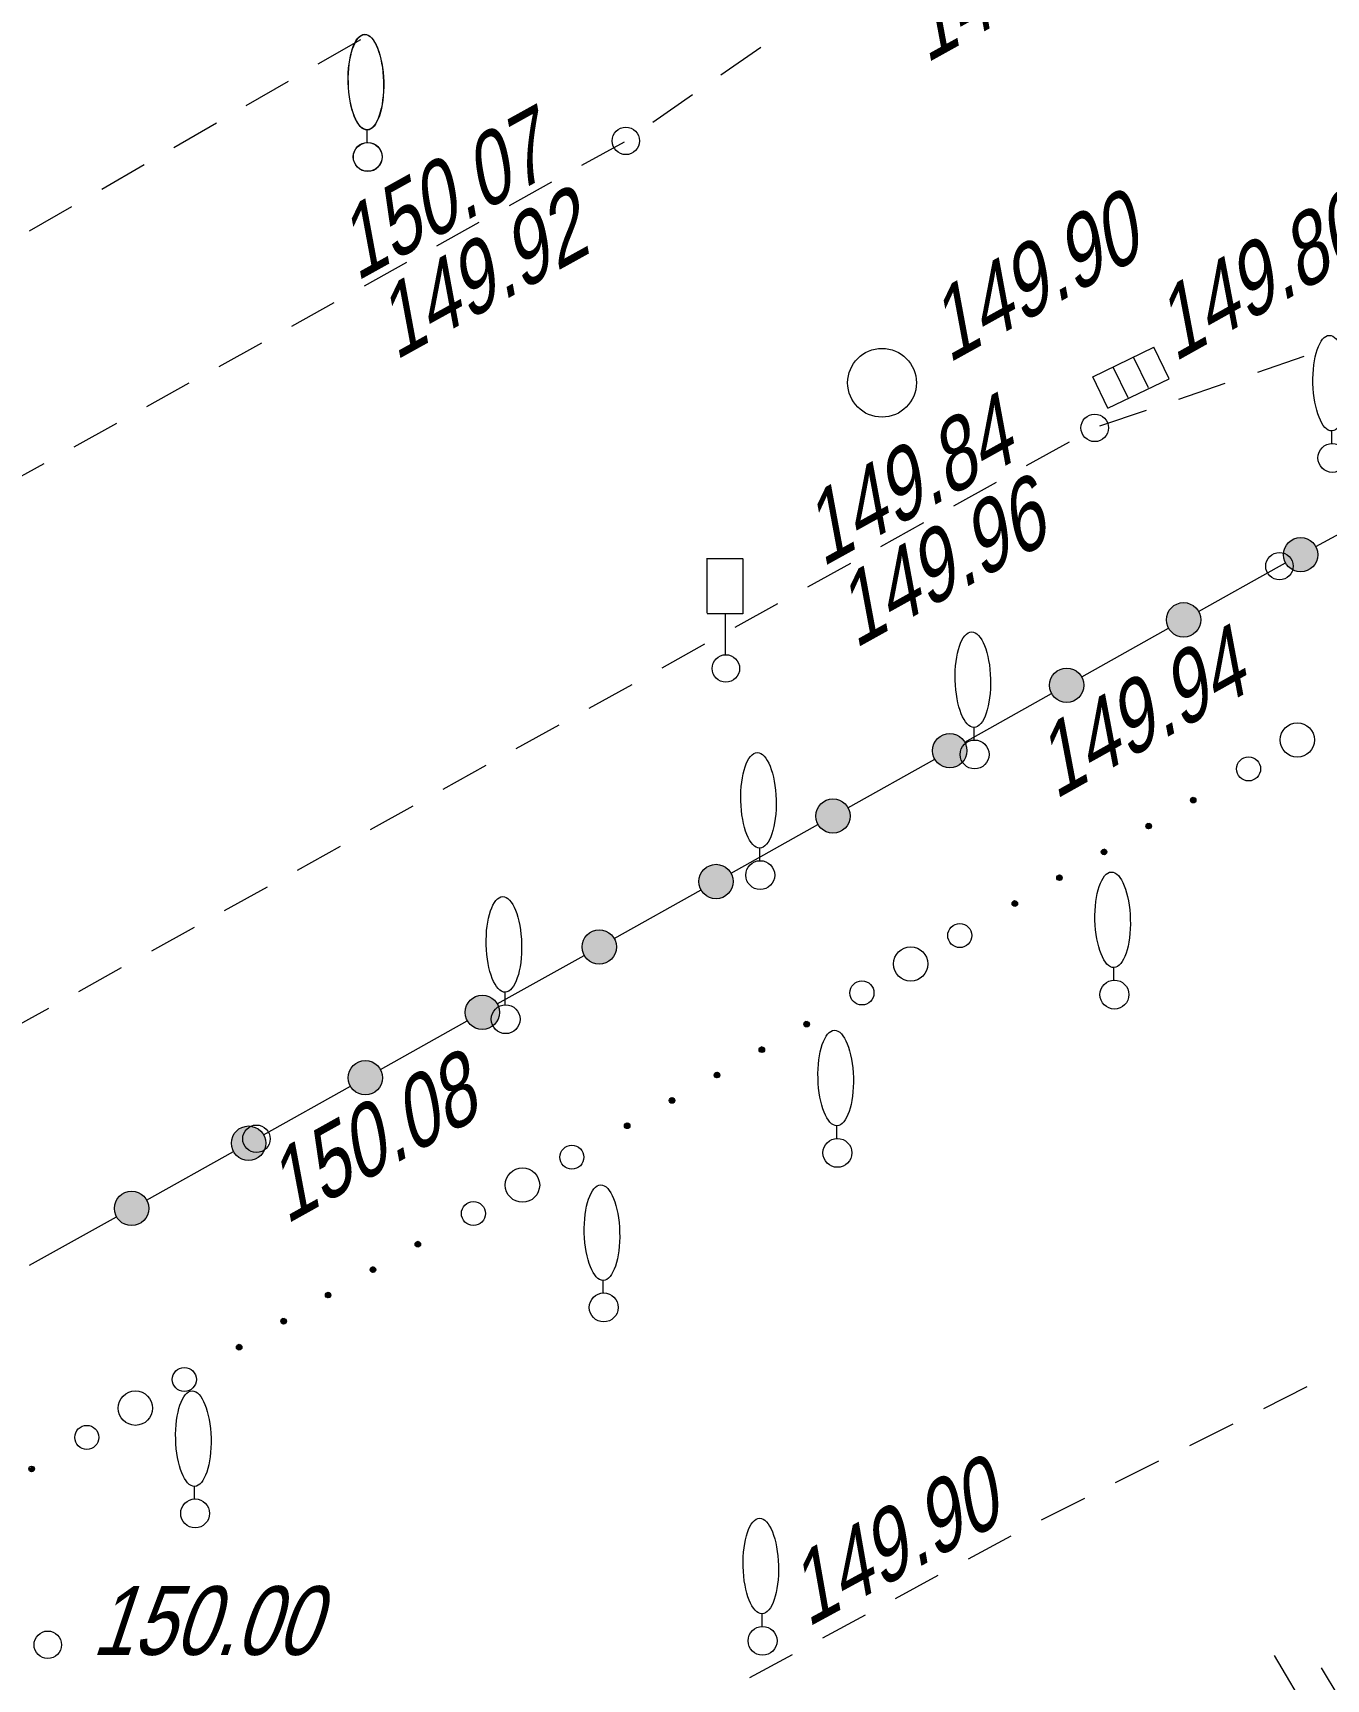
# Model space of a CAD drawing. Header units: metres. Extents: x 382 to 851, y 14083 to 14440.
# Drawn here: x 480.7 to 499.51, y 14269.24 to 14293.19 of the extents above; entities that cross this region are included whole.
import ezdxf
from ezdxf.enums import TextEntityAlignment as Align

# ---------------------------------------------------------------- set-up
doc = ezdxf.new("R2010")
doc.units = ezdxf.units.M
doc.header["$MEASUREMENT"] = 0
for name, color, linetype, lineweight in [('Бортовой камень', 7, 'Continuous', 25), ('Горизонтали', 7, 'Continuous', 25), ('Граница улицы', 7, 'Continuous', 25), ('Колодцы', 7, 'Continuous', 25), ('Ограды', 7, 'Continuous', 25), ('Отдельно стоящее дерево', 7, 'Continuous', 25), ('Откосы', 7, 'Continuous', 25), ('Полоса деревьев', 7, 'Continuous', 25), ('Светофоры', 7, 'Continuous', 25), ('Фонтаны', 7, 'Continuous', 25)]:
    doc.layers.add(name, color=color, linetype=linetype, lineweight=lineweight)
doc.styles.add('Style-RUSSIAN_1251 I 0.32289', font='RUSSIAN_1251.shx', dxfattribs={"oblique": 18.5})

# ---------------------------------------------------------------- blocks, each defined once
blk = doc.blocks.new('PIKET_1')
at = {"layer": 'Горизонтали', "color": 251, "linetype": 'Continuous', "lineweight": 9}
blk.add_arc((0, 0), 0.2, 0, 360, dxfattribs=at)
blk = doc.blocks.new('RESHT1')
at = {"layer": 'Фонтаны', "color": 251, "linetype": 'Continuous', "lineweight": 9}
for p, q in [((-0.494, -0.254), (-0.494, 0.254)), ((-0.494, 0.254), (0.495, 0.254)), ((-0.163, -0.244), (-0.163, 0.252)), ((0.166, -0.245), (0.166, 0.251)), ((0.495, -0.254), (0.495, 0.254)), ((-0.494, -0.254), (0.495, -0.254))]:
    blk.add_line(p, q, dxfattribs=at)
blk = doc.blocks.new('KOLOD')
at = {"layer": 'Колодцы', "color": 251, "linetype": 'Continuous', "lineweight": 9}
blk.add_arc((0, 0), 0.5, 0, 360, dxfattribs=at)
blk = doc.blocks.new('PIKET_2')
at = {"layer": 'Горизонтали', "color": 251, "linetype": 'Continuous', "lineweight": 9}
blk.add_arc((0, 0), 0.2, 0, 360, dxfattribs=at)
blk = doc.blocks.new('DEREVO_9')
at = {"layer": 'Отдельно стоящее дерево', "color": 251, "linetype": 'Continuous', "lineweight": 9, "flags": 128}
blk.add_lwpolyline([(-0.007, 0.21), (-0.007, 0.393)], dxfattribs=at)
at = {"layer": 'Отдельно стоящее дерево', "color": 251, "linetype": 'Continuous', "lineweight": 9}
blk.add_arc((0, 0), 0.21, 0, 359.99999, dxfattribs=at)
blk.add_ellipse((-0.0255, 1.088), major_axis=(-0.0185, 0.695), ratio=0.3698286, dxfattribs=at)
blk = doc.blocks.new('DEREVO_10')
at = {"layer": 'Отдельно стоящее дерево', "color": 251, "linetype": 'Continuous', "lineweight": 9, "flags": 128}
blk.add_lwpolyline([(-0.007, 0.21), (-0.007, 0.393)], dxfattribs=at)
at = {"layer": 'Отдельно стоящее дерево', "color": 251, "linetype": 'Continuous', "lineweight": 9}
blk.add_arc((0, 0), 0.21, 0, 359.99999, dxfattribs=at)
blk.add_ellipse((-0.0255, 1.088), major_axis=(-0.0185, 0.695), ratio=0.3698286, dxfattribs=at)
blk = doc.blocks.new('DEREVO_11')
at = {"layer": 'Отдельно стоящее дерево', "color": 251, "linetype": 'Continuous', "lineweight": 9, "flags": 128}
blk.add_lwpolyline([(-0.007, 0.21), (-0.007, 0.393)], dxfattribs=at)
at = {"layer": 'Отдельно стоящее дерево', "color": 251, "linetype": 'Continuous', "lineweight": 9}
blk.add_arc((0, 0), 0.21, 0, 359.99999, dxfattribs=at)
blk.add_ellipse((-0.0255, 1.088), major_axis=(-0.0185, 0.695), ratio=0.3698286, dxfattribs=at)
blk = doc.blocks.new('DEREVO_12')
at = {"layer": 'Отдельно стоящее дерево', "color": 251, "linetype": 'Continuous', "lineweight": 9, "flags": 128}
blk.add_lwpolyline([(-0.007, 0.21), (-0.007, 0.393)], dxfattribs=at)
at = {"layer": 'Отдельно стоящее дерево', "color": 251, "linetype": 'Continuous', "lineweight": 9}
blk.add_arc((0, 0), 0.21, 0, 359.99999, dxfattribs=at)
blk.add_ellipse((-0.0255, 1.088), major_axis=(-0.0185, 0.695), ratio=0.3698286, dxfattribs=at)
blk = doc.blocks.new('DEREVO_13')
at = {"layer": 'Отдельно стоящее дерево', "color": 251, "linetype": 'Continuous', "lineweight": 9, "flags": 128}
blk.add_lwpolyline([(-0.007, 0.21), (-0.007, 0.393)], dxfattribs=at)
at = {"layer": 'Отдельно стоящее дерево', "color": 251, "linetype": 'Continuous', "lineweight": 9}
blk.add_arc((0, 0), 0.21, 0, 359.99999, dxfattribs=at)
blk.add_ellipse((-0.0255, 1.088), major_axis=(-0.0185, 0.695), ratio=0.3698286, dxfattribs=at)
blk = doc.blocks.new('DEREVO_14')
at = {"layer": 'Отдельно стоящее дерево', "color": 251, "linetype": 'Continuous', "lineweight": 9, "flags": 128}
blk.add_lwpolyline([(-0.007, 0.21), (-0.007, 0.393)], dxfattribs=at)
at = {"layer": 'Отдельно стоящее дерево', "color": 251, "linetype": 'Continuous', "lineweight": 9}
blk.add_arc((0, 0), 0.21, 0, 359.99999, dxfattribs=at)
blk.add_ellipse((-0.0255, 1.088), major_axis=(-0.0185, 0.695), ratio=0.3698286, dxfattribs=at)
blk = doc.blocks.new('DEREVO_15')
at = {"layer": 'Отдельно стоящее дерево', "color": 251, "linetype": 'Continuous', "lineweight": 9, "flags": 128}
blk.add_lwpolyline([(-0.007, 0.21), (-0.007, 0.393)], dxfattribs=at)
at = {"layer": 'Отдельно стоящее дерево', "color": 251, "linetype": 'Continuous', "lineweight": 9}
blk.add_arc((0, 0), 0.21, 0, 359.99999, dxfattribs=at)
blk.add_ellipse((-0.0255, 1.088), major_axis=(-0.0185, 0.695), ratio=0.3698286, dxfattribs=at)
blk = doc.blocks.new('PIKET_6')
at = {"layer": 'Горизонтали', "color": 251, "linetype": 'Continuous', "lineweight": 9}
blk.add_arc((0, 0), 0.2, 0, 360, dxfattribs=at)
blk = doc.blocks.new('DORZN1_2')
at = {"layer": 'Светофоры', "color": 251, "linetype": 'Continuous', "lineweight": 9}
for p, q in [((-0.27, 0.806), (-0.27, 1.603)), ((-0.27, 1.598), (0.252, 1.598)), ((0.252, 0.792), (0.252, 1.589)), ((-0.27, 0.801), (0.248, 0.801)), ((-0.004, 0.2), (-0.004, 0.801))]:
    blk.add_line(p, q, dxfattribs=at)
blk.add_arc((0, 0), 0.2, 0, 360, dxfattribs=at)
blk = doc.blocks.new('DEREVO_24')
at = {"layer": 'Отдельно стоящее дерево', "color": 251, "linetype": 'Continuous', "lineweight": 9, "flags": 128}
blk.add_lwpolyline([(-0.007, 0.21), (-0.007, 0.393)], dxfattribs=at)
at = {"layer": 'Отдельно стоящее дерево', "color": 251, "linetype": 'Continuous', "lineweight": 9}
blk.add_arc((0, 0), 0.21, 0, 359.99999, dxfattribs=at)
blk.add_ellipse((-0.0255, 1.088), major_axis=(-0.0185, 0.695), ratio=0.3698286, dxfattribs=at)
blk = doc.blocks.new('msdElementTypeLineString_3')
at = {"layer": 'Полоса деревьев', "color": 251, "linetype": 'Continuous', "lineweight": 9}
for p, q in [((55.506, 32.309), (55.449, 32.276)), ((55.511, 32.307), (55.449, 32.27)), ((55.5, 32.312), (55.45, 32.283)), ((55.515, 32.303), (55.45, 32.266)), ((55.494, 32.314), (55.451, 32.289)), ((55.518, 32.299), (55.451, 32.26)), ((55.522, 32.296), (55.453, 32.255)), ((55.523, 32.291), (55.456, 32.252)), ((55.483, 32.313), (55.457, 32.298)), ((55.525, 32.286), (55.459, 32.248)), ((55.527, 32.281), (55.463, 32.244)), ((55.527, 32.276), (55.467, 32.241)), ((55.527, 32.269), (55.473, 32.238)), ((55.526, 32.263), (55.479, 32.236)), ((55.521, 32.255), (55.488, 32.236)), ((55.515, 32.245), (55.507, 32.241)), ((54.857, 31.933), (54.8, 31.9)), ((54.862, 31.931), (54.8, 31.895)), ((54.851, 31.936), (54.801, 31.907)), ((54.866, 31.927), (54.801, 31.89)), ((54.845, 31.938), (54.802, 31.913)), ((54.869, 31.923), (54.802, 31.884)), ((54.873, 31.92), (54.804, 31.88)), ((54.874, 31.915), (54.807, 31.876)), ((54.834, 31.937), (54.808, 31.922)), ((54.876, 31.91), (54.81, 31.872)), ((54.878, 31.905), (54.814, 31.868)), ((54.879, 31.9), (54.818, 31.865)), ((54.878, 31.893), (54.824, 31.862)), ((54.877, 31.887), (54.83, 31.86)), ((54.872, 31.879), (54.839, 31.86)), ((54.866, 31.869), (54.858, 31.865)), ((54.208, 31.558), (54.151, 31.524)), ((54.213, 31.555), (54.151, 31.519)), ((54.202, 31.56), (54.152, 31.531)), ((54.217, 31.551), (54.152, 31.514)), ((54.196, 31.562), (54.153, 31.537)), ((54.22, 31.548), (54.153, 31.508)), ((54.224, 31.544), (54.155, 31.504)), ((54.225, 31.539), (54.158, 31.5)), ((54.185, 31.561), (54.159, 31.546)), ((54.227, 31.534), (54.161, 31.496)), ((54.229, 31.529), (54.165, 31.492)), ((54.23, 31.524), (54.169, 31.489)), ((54.229, 31.518), (54.175, 31.486)), ((54.228, 31.511), (54.181, 31.484)), ((54.223, 31.503), (54.19, 31.484)), ((54.217, 31.494), (54.209, 31.489)), ((53.559, 31.182), (53.502, 31.148)), ((53.564, 31.179), (53.502, 31.143)), ((53.553, 31.184), (53.503, 31.155)), ((53.568, 31.175), (53.503, 31.138)), ((53.547, 31.186), (53.504, 31.161)), ((53.571, 31.172), (53.504, 31.133)), ((53.575, 31.168), (53.506, 31.128)), ((53.577, 31.163), (53.509, 31.124)), ((53.536, 31.186), (53.51, 31.17)), ((53.578, 31.158), (53.512, 31.12)), ((53.58, 31.153), (53.516, 31.116)), ((53.581, 31.148), (53.52, 31.113)), ((53.58, 31.142), (53.526, 31.111)), ((53.579, 31.135), (53.532, 31.108)), ((53.574, 31.127), (53.541, 31.108)), ((53.568, 31.118), (53.56, 31.113)), ((52.91, 30.806), (52.853, 30.773)), ((52.915, 30.803), (52.853, 30.767)), ((52.904, 30.808), (52.854, 30.779)), ((52.919, 30.799), (52.854, 30.762)), ((52.898, 30.81), (52.855, 30.785)), ((52.923, 30.796), (52.855, 30.757)), ((52.926, 30.792), (52.857, 30.752)), ((52.928, 30.787), (52.86, 30.748)), ((52.887, 30.81), (52.861, 30.795)), ((52.929, 30.782), (52.863, 30.744)), ((52.931, 30.777), (52.867, 30.74)), ((52.932, 30.772), (52.871, 30.737)), ((52.931, 30.766), (52.877, 30.735)), ((52.93, 30.759), (52.883, 30.732)), ((52.925, 30.751), (52.892, 30.732)), ((52.919, 30.742), (52.911, 30.737)), ((49.881, 29.051), (49.824, 29.018)), ((49.886, 29.048), (49.824, 29.012)), ((49.875, 29.054), (49.825, 29.025)), ((49.869, 29.056), (49.826, 29.031)), ((49.891, 29.045), (49.826, 29.008)), ((49.894, 29.041), (49.826, 29.002)), ((49.897, 29.037), (49.828, 28.997)), ((49.899, 29.033), (49.831, 28.994)), ((49.858, 29.055), (49.832, 29.04)), ((49.901, 29.028), (49.835, 28.99)), ((49.902, 29.023), (49.838, 28.986)), ((49.903, 29.018), (49.842, 28.983)), ((49.902, 29.011), (49.848, 28.98)), ((49.901, 29.005), (49.854, 28.978)), ((49.897, 28.997), (49.864, 28.978)), ((49.891, 28.987), (49.883, 28.983)), ((49.229, 28.681), (49.172, 28.648)), ((49.234, 28.678), (49.172, 28.642)), ((49.223, 28.683), (49.173, 28.655)), ((49.239, 28.675), (49.173, 28.638)), ((49.218, 28.686), (49.174, 28.661)), ((49.242, 28.671), (49.174, 28.632)), ((49.245, 28.667), (49.176, 28.627)), ((49.247, 28.662), (49.179, 28.624)), ((49.206, 28.685), (49.18, 28.67)), ((49.249, 28.657), (49.182, 28.62)), ((49.25, 28.652), (49.186, 28.616)), ((49.251, 28.647), (49.19, 28.612)), ((49.25, 28.641), (49.196, 28.61)), ((49.249, 28.634), (49.202, 28.608)), ((49.244, 28.626), (49.211, 28.607)), ((49.238, 28.617), (49.23, 28.612)), ((48.577, 28.312), (48.519, 28.279)), ((48.582, 28.309), (48.519, 28.273)), ((48.571, 28.314), (48.52, 28.285)), ((48.565, 28.316), (48.521, 28.292)), ((48.586, 28.305), (48.521, 28.268)), ((48.589, 28.301), (48.521, 28.263)), ((48.592, 28.298), (48.523, 28.258)), ((48.594, 28.293), (48.526, 28.254)), ((48.554, 28.316), (48.527, 28.301)), ((48.596, 28.288), (48.53, 28.251)), ((48.597, 28.283), (48.533, 28.247)), ((48.598, 28.278), (48.537, 28.243)), ((48.597, 28.271), (48.543, 28.241)), ((48.596, 28.265), (48.549, 28.239)), ((48.591, 28.257), (48.558, 28.238)), ((48.585, 28.248), (48.577, 28.243)), ((47.924, 27.942), (47.866, 27.91)), ((47.929, 27.94), (47.866, 27.904)), ((47.918, 27.945), (47.867, 27.916)), ((47.912, 27.947), (47.868, 27.923)), ((47.933, 27.936), (47.868, 27.899)), ((47.936, 27.932), (47.868, 27.894)), ((47.94, 27.928), (47.87, 27.889)), ((47.941, 27.924), (47.873, 27.885)), ((47.901, 27.947), (47.875, 27.932)), ((47.943, 27.919), (47.877, 27.881)), ((47.944, 27.914), (47.88, 27.878)), ((47.945, 27.909), (47.884, 27.874)), ((47.944, 27.902), (47.89, 27.872)), ((47.943, 27.896), (47.896, 27.869)), ((47.939, 27.888), (47.905, 27.869)), ((47.932, 27.878), (47.924, 27.874)), ((47.271, 27.573), (47.213, 27.541)), ((47.276, 27.57), (47.213, 27.535)), ((47.265, 27.576), (47.214, 27.547)), ((47.259, 27.578), (47.215, 27.553)), ((47.28, 27.567), (47.215, 27.53)), ((47.283, 27.563), (47.216, 27.525)), ((47.287, 27.559), (47.217, 27.52)), ((47.288, 27.554), (47.22, 27.516)), ((47.248, 27.577), (47.222, 27.563)), ((47.29, 27.55), (47.224, 27.512)), ((47.292, 27.545), (47.227, 27.508)), ((47.292, 27.539), (47.231, 27.505)), ((47.291, 27.533), (47.237, 27.503)), ((47.29, 27.527), (47.243, 27.5)), ((47.286, 27.519), (47.253, 27.5)), ((47.279, 27.509), (47.272, 27.505)), ((44.224, 25.851), (44.167, 25.818)), ((44.229, 25.848), (44.167, 25.812)), ((44.218, 25.853), (44.168, 25.824)), ((44.233, 25.844), (44.168, 25.807)), ((44.212, 25.855), (44.169, 25.831)), ((44.237, 25.84), (44.169, 25.802)), ((44.24, 25.837), (44.17, 25.797)), ((44.242, 25.832), (44.174, 25.793)), ((44.201, 25.855), (44.175, 25.84)), ((44.243, 25.827), (44.177, 25.79)), ((44.245, 25.822), (44.18, 25.786)), ((44.246, 25.817), (44.185, 25.782)), ((44.245, 25.81), (44.191, 25.78)), ((44.244, 25.804), (44.197, 25.778)), ((44.239, 25.796), (44.206, 25.777)), ((44.233, 25.787), (44.225, 25.782)), ((43.571, 25.481), (43.514, 25.449)), ((43.576, 25.479), (43.514, 25.443)), ((43.565, 25.484), (43.515, 25.455)), ((43.581, 25.475), (43.515, 25.438)), ((43.559, 25.486), (43.516, 25.462)), ((43.584, 25.471), (43.516, 25.433)), ((43.587, 25.467), (43.518, 25.428)), ((43.589, 25.463), (43.521, 25.424)), ((43.548, 25.486), (43.522, 25.471)), ((43.59, 25.458), (43.524, 25.42)), ((43.592, 25.453), (43.528, 25.417)), ((43.593, 25.448), (43.532, 25.413)), ((43.592, 25.441), (43.538, 25.411)), ((43.591, 25.435), (43.544, 25.408)), ((43.586, 25.427), (43.553, 25.408)), ((43.58, 25.417), (43.572, 25.413)), ((42.919, 25.111), (42.862, 25.078)), ((42.924, 25.109), (42.862, 25.072)), ((42.913, 25.114), (42.863, 25.084)), ((42.928, 25.105), (42.863, 25.067)), ((42.907, 25.116), (42.864, 25.091)), ((42.931, 25.101), (42.864, 25.062)), ((42.935, 25.098), (42.866, 25.057)), ((42.936, 25.093), (42.869, 25.053)), ((42.895, 25.115), (42.87, 25.1)), ((42.938, 25.088), (42.873, 25.05)), ((42.94, 25.083), (42.876, 25.046)), ((42.941, 25.078), (42.88, 25.042)), ((42.94, 25.071), (42.886, 25.04)), ((42.939, 25.065), (42.892, 25.038)), ((42.934, 25.057), (42.902, 25.038)), ((42.928, 25.047), (42.92, 25.043)), ((42.272, 24.732), (42.215, 24.699)), ((42.277, 24.729), (42.215, 24.693)), ((42.26, 24.737), (42.216, 24.711)), ((42.266, 24.734), (42.216, 24.705)), ((42.281, 24.726), (42.216, 24.688)), ((42.284, 24.722), (42.217, 24.683)), ((42.288, 24.718), (42.219, 24.678)), ((42.289, 24.714), (42.222, 24.674)), ((42.248, 24.736), (42.223, 24.721)), ((42.291, 24.709), (42.225, 24.67)), ((42.293, 24.704), (42.229, 24.667)), ((42.293, 24.699), (42.233, 24.663)), ((42.293, 24.692), (42.239, 24.661)), ((42.292, 24.686), (42.245, 24.659)), ((42.287, 24.678), (42.254, 24.658)), ((42.281, 24.668), (42.273, 24.664)), ((41.63, 24.35), (41.567, 24.314)), ((41.618, 24.355), (41.568, 24.326)), ((41.624, 24.353), (41.568, 24.32)), ((41.612, 24.357), (41.569, 24.332)), ((41.634, 24.347), (41.569, 24.309)), ((41.637, 24.343), (41.57, 24.304)), ((41.641, 24.339), (41.572, 24.299)), ((41.601, 24.357), (41.575, 24.342)), ((41.642, 24.334), (41.575, 24.295)), ((41.644, 24.33), (41.578, 24.291)), ((41.646, 24.325), (41.582, 24.287)), ((41.646, 24.319), (41.586, 24.284)), ((41.645, 24.313), (41.592, 24.282)), ((41.645, 24.307), (41.598, 24.279)), ((41.64, 24.298), (41.607, 24.279)), ((41.634, 24.289), (41.626, 24.284)), ((38.61, 22.581), (38.548, 22.544)), ((38.614, 22.577), (38.549, 22.539)), ((38.618, 22.573), (38.55, 22.534)), ((38.621, 22.57), (38.552, 22.529)), ((38.623, 22.565), (38.555, 22.525)), ((38.624, 22.56), (38.559, 22.522)), ((38.626, 22.555), (38.562, 22.518)), ((38.627, 22.55), (38.566, 22.514)), ((38.626, 22.543), (38.572, 22.512)), ((38.625, 22.537), (38.578, 22.51)), ((38.621, 22.529), (38.588, 22.51)), ((38.614, 22.519), (38.607, 22.515))]:
    blk.add_line(p, q, dxfattribs=at)
for centre, radius in [((57.002, 33.152), 0.25), ((56.293, 32.731), 0.175), ((55.488, 32.275), 0.04), ((54.839, 31.899), 0.04), ((54.19, 31.523), 0.04), ((53.541, 31.147), 0.04), ((52.892, 30.771), 0.04), ((52.091, 30.307), 0.175), ((51.377, 29.894), 0.25), ((50.668, 29.472), 0.175), ((49.863, 29.017), 0.04), ((49.211, 28.646), 0.04), ((48.558, 28.277), 0.04), ((47.905, 27.908), 0.04), ((47.252, 27.539), 0.04), ((46.447, 27.083), 0.175), ((45.729, 26.677), 0.25), ((45.015, 26.264), 0.175), ((44.206, 25.816), 0.04), ((43.553, 25.447), 0.04), ((42.901, 25.077), 0.04), ((42.254, 24.697), 0.04), ((41.607, 24.318), 0.04), ((40.809, 23.85), 0.175), ((40.097, 23.433), 0.25), ((39.39, 23.008), 0.175), ((38.587, 22.549), 0.04)]:
    blk.add_circle(centre, radius, dxfattribs=at)
blk = doc.blocks.new('DEREVO_31')
at = {"layer": 'Отдельно стоящее дерево', "color": 251, "linetype": 'Continuous', "lineweight": 9, "flags": 128}
blk.add_lwpolyline([(-0.007, 0.21), (-0.007, 0.393)], dxfattribs=at)
at = {"layer": 'Отдельно стоящее дерево', "color": 251, "linetype": 'Continuous', "lineweight": 9}
blk.add_arc((0, 0), 0.21, 0, 360, dxfattribs=at)
blk.add_ellipse((-0.026, 1.088), major_axis=(-0.019, 0.695), ratio=0.369829, dxfattribs=at)
blk = doc.blocks.new('DEREVO_32')
at = {"layer": 'Отдельно стоящее дерево', "color": 251, "linetype": 'Continuous', "lineweight": 9, "flags": 128}
blk.add_lwpolyline([(-0.007, 0.21), (-0.007, 0.393)], dxfattribs=at)
at = {"layer": 'Отдельно стоящее дерево', "color": 251, "linetype": 'Continuous', "lineweight": 9}
blk.add_arc((0.00019, 0.00031), 0.21, 0, 359.999994, dxfattribs=at)
blk.add_ellipse((-0.02531, 1.08831), major_axis=(-0.0185, 0.695), ratio=0.36982862, dxfattribs=at)
blk = doc.blocks.new('PIKET_56')
at = {"layer": 'Горизонтали', "color": 251, "linetype": 'Continuous', "lineweight": 9}
blk.add_arc((0, 0), 0.2, 0, 360, dxfattribs=at)
blk = doc.blocks.new('DEREVO_92')
at = {"layer": 'Отдельно стоящее дерево', "color": 251, "linetype": 'Continuous', "lineweight": 9, "flags": 128}
blk.add_lwpolyline([(-0.007, 0.21), (-0.007, 0.393)], dxfattribs=at)
at = {"layer": 'Отдельно стоящее дерево', "color": 251, "linetype": 'Continuous', "lineweight": 9}
blk.add_arc((0, 0), 0.21, 0, 359.99999, dxfattribs=at)
blk.add_ellipse((-0.0255, 1.088), major_axis=(-0.0185, 0.695), ratio=0.3698286, dxfattribs=at)
blk = doc.blocks.new('PIKET_95')
at = {"layer": 'Горизонтали', "color": 251, "linetype": 'Continuous', "lineweight": 9}
blk.add_arc((0, 0), 0.2, 0, 360, dxfattribs=at)
blk = doc.blocks.new('msdElementTypeLineString_39')
at = {"layer": 'Граница улицы', "color": 251, "linetype": 'Continuous', "lineweight": 9}
for p, q in [((52.707, 29.306), (53.324, 29.663)), ((51.657, 28.699), (52.274, 29.056)), ((50.606, 28.091), (51.224, 28.448)), ((49.556, 27.484), (50.173, 27.841)), ((48.506, 26.876), (49.123, 27.233))]:
    blk.add_line(p, q, dxfattribs=at)
blk = doc.blocks.new('msdElementTypeLineString_40')
at = {"layer": 'Бортовой камень', "color": 251, "linetype": 'Continuous', "lineweight": 9}
for p, q in [((76.568, 42.574), (77.148, 42.977)), ((75.577, 41.886), (76.157, 42.289)), ((74.547, 41.261), (75.165, 41.603)), ((73.492, 40.676), (74.109, 41.018)), ((72.437, 40.091), (73.054, 40.433)), ((71.381, 39.506), (71.999, 39.849)), ((70.326, 38.921), (70.944, 39.264)), ((69.271, 38.336), (69.889, 38.679)), ((68.216, 37.751), (68.834, 38.094)), ((67.161, 37.167), (67.779, 37.509)), ((66.106, 36.582), (66.724, 36.924))]:
    blk.add_line(p, q, dxfattribs=at)
blk = doc.blocks.new('msdElementTypeLineString_57')
at = {"layer": 'Ограды', "linetype": 'Continuous', "lineweight": 9}
h = blk.add_hatch(color=251, dxfattribs=at)
edge = h.paths.add_edge_path()
edge.add_arc((64.07, 35.846), 0.25, 0, 360)
h = blk.add_hatch(color=251, dxfattribs=at)
edge = h.paths.add_edge_path()
edge.add_arc((62.367, 34.899), 0.25, 0, 360)
h = blk.add_hatch(color=251, dxfattribs=at)
edge = h.paths.add_edge_path()
edge.add_arc((60.667, 33.948), 0.25, 0, 360)
h = blk.add_hatch(color=251, dxfattribs=at)
edge = h.paths.add_edge_path()
edge.add_arc((58.966, 32.996), 0.25, 0, 360)
h = blk.add_hatch(color=251, dxfattribs=at)
edge = h.paths.add_edge_path()
edge.add_arc((57.266, 32.045), 0.25, 0, 360)
h = blk.add_hatch(color=251, dxfattribs=at)
edge = h.paths.add_edge_path()
edge.add_arc((55.565, 31.093), 0.25, 0, 360)
h = blk.add_hatch(color=251, dxfattribs=at)
edge = h.paths.add_edge_path()
edge.add_arc((53.865, 30.141), 0.25, 0, 360)
h = blk.add_hatch(color=251, dxfattribs=at)
edge = h.paths.add_edge_path()
edge.add_arc((52.164, 29.19), 0.25, 0, 360)
h = blk.add_hatch(color=251, dxfattribs=at)
edge = h.paths.add_edge_path()
edge.add_arc((50.463, 28.238), 0.25, 0, 360)
h = blk.add_hatch(color=251, dxfattribs=at)
edge = h.paths.add_edge_path()
edge.add_arc((48.763, 27.287), 0.25, 0, 360)
h = blk.add_hatch(color=251, dxfattribs=at)
edge = h.paths.add_edge_path()
edge.add_arc((47.061, 26.338), 0.25, 0, 360)
at = {"layer": 'Ограды', "color": 251, "linetype": 'Continuous', "lineweight": 9}
for p, q in [((64.29, 35.965), (64.928, 36.308)), ((60.885, 34.07), (62.149, 34.777)), ((57.484, 32.167), (58.748, 32.874)), ((55.783, 31.215), (57.047, 31.922)), ((54.083, 30.263), (55.347, 30.971)), ((52.382, 29.312), (53.646, 30.019)), ((50.681, 28.36), (51.946, 29.068)), ((48.981, 27.409), (50.245, 28.116)), ((47.279, 26.46), (48.544, 27.165)), ((45.577, 25.511), (46.842, 26.216))]:
    blk.add_line(p, q, dxfattribs=at)
at = {"layer": 'Ограды', "color": 251, "linetype": 'Continuous', "lineweight": 9, "flags": 128}
for points in [[(62.585, 35.021), (63.762, 35.68), (63.85, 35.728)], [(59.184, 33.118), (59.627, 33.366), (60.448, 33.826)]]:
    blk.add_lwpolyline(points, dxfattribs=at)
at = {"layer": 'Ограды', "color": 251, "linetype": 'Continuous', "lineweight": 9}
for centre in [(64.07, 35.846), (64.07, 35.846), (62.367, 34.899), (62.367, 34.899), (60.667, 33.948), (60.667, 33.948), (58.966, 32.996), (58.966, 32.996), (57.266, 32.045), (57.266, 32.045), (55.565, 31.093), (55.565, 31.093), (53.865, 30.141), (53.865, 30.141), (52.164, 29.19), (52.164, 29.19), (50.463, 28.238), (50.463, 28.238), (48.763, 27.287), (48.763, 27.287), (47.061, 26.338), (47.061, 26.338)]:
    blk.add_circle(centre, 0.25, dxfattribs=at)
blk = doc.blocks.new('msdElementTypeLineString_58')
at = {"layer": 'Бортовой камень', "color": 251, "linetype": 'Continuous', "lineweight": 9}
for p, q in [((70.564, 38.477), (69.889, 38.248)), ((69.416, 38.086), (68.741, 37.856)), ((68.268, 37.695), (67.593, 37.465)), ((67.15, 37.235), (66.526, 36.889)), ((66.089, 36.647), (65.465, 36.301)), ((65.028, 36.059), (64.404, 35.713)), ((63.967, 35.47), (63.343, 35.124)), ((62.906, 34.882), (62.283, 34.536)), ((61.845, 34.293), (61.222, 33.948)), ((60.785, 33.705), (60.161, 33.359)), ((59.724, 33.117), (59.1, 32.771)), ((58.663, 32.528), (58.039, 32.182)), ((57.602, 31.94), (56.978, 31.594)), ((56.541, 31.351), (55.918, 31.005)), ((55.48, 30.763), (54.857, 30.417)), ((54.42, 30.175), (53.796, 29.829)), ((53.359, 29.586), (52.735, 29.24)), ((52.298, 28.998), (51.674, 28.652))]:
    blk.add_line(p, q, dxfattribs=at)
blk = doc.blocks.new('msdElementTypeLineString_59')
at = {"layer": 'Откосы', "color": 251, "linetype": 'Continuous', "lineweight": 9}
for p, q in [((33.471, 19.723), (32.96, 20.583)), ((33.901, 19.978), (33.645, 20.408)), ((33.901, 19.978), (34.198, 20.155)), ((32.611, 19.213), (32.1, 20.072)), ((33.041, 19.468), (32.785, 19.898)), ((33.041, 19.468), (33.901, 19.978)), ((31.751, 18.702), (31.24, 19.562)), ((32.181, 18.957), (33.041, 19.468)), ((32.181, 18.957), (31.926, 19.387)), ((30.891, 18.192), (30.38, 19.052)), ((31.321, 18.447), (32.181, 18.957)), ((31.321, 18.447), (31.066, 18.877)), ((30.018, 17.705), (29.555, 18.592)), ((30.461, 17.936), (30.23, 18.38)), ((29.131, 17.243), (28.669, 18.13)), ((29.574, 17.474), (29.343, 17.917)), ((29.574, 17.474), (30.461, 17.936)), ((28.244, 16.781), (27.782, 17.667)), ((28.688, 17.012), (28.456, 17.455)), ((28.688, 17.012), (29.574, 17.474)), ((27.358, 16.318), (26.895, 17.205)), ((27.801, 16.549), (28.688, 17.012)), ((27.801, 16.549), (27.57, 16.993)), ((26.471, 15.856), (26.008, 16.743)), ((26.914, 16.087), (26.683, 16.53)), ((26.914, 16.087), (27.801, 16.549)), ((25.584, 15.394), (25.122, 16.28)), ((26.027, 15.625), (25.796, 16.068)), ((26.027, 15.625), (26.914, 16.087)), ((24.697, 14.931), (24.235, 15.818)), ((25.141, 15.162), (24.91, 15.606)), ((25.141, 15.162), (26.027, 15.625)), ((23.811, 14.469), (23.348, 15.356)), ((24.254, 14.7), (24.023, 15.143)), ((24.254, 14.7), (25.141, 15.162)), ((22.924, 14.006), (22.462, 14.893)), ((23.367, 14.238), (23.136, 14.681)), ((23.367, 14.238), (24.254, 14.7)), ((22.038, 13.543), (21.552, 14.417)), ((22.481, 13.775), (22.25, 14.219)), ((22.481, 13.775), (23.367, 14.238)), ((21.164, 13.057), (20.678, 13.931)), ((21.601, 13.3), (21.358, 13.737)), ((20.29, 12.572), (19.804, 13.446)), ((20.727, 12.814), (20.484, 13.251)), ((20.727, 12.814), (21.601, 13.3)), ((19.416, 12.086), (18.93, 12.96)), ((19.853, 12.329), (19.61, 12.766)), ((19.853, 12.329), (20.727, 12.814)), ((18.542, 11.6), (18.056, 12.474)), ((18.979, 11.843), (18.736, 12.28)), ((18.979, 11.843), (19.853, 12.329)), ((17.667, 11.114), (17.182, 11.988)), ((18.104, 11.357), (17.862, 11.794)), ((18.104, 11.357), (18.979, 11.843)), ((16.793, 10.629), (16.308, 11.503)), ((17.23, 10.871), (16.987, 11.309)), ((17.23, 10.871), (18.104, 11.357)), ((15.919, 10.143), (15.433, 11.017)), ((16.356, 10.386), (16.113, 10.823)), ((16.356, 10.386), (17.23, 10.871)), ((15.058, 9.635), (14.546, 10.493)), ((15.488, 9.891), (15.232, 10.32)), ((14.199, 9.122), (13.687, 9.981)), ((14.629, 9.378), (15.488, 9.891)), ((14.629, 9.378), (14.373, 9.808)), ((13.34, 8.61), (12.828, 9.469)), ((13.77, 8.866), (14.629, 9.378)), ((13.77, 8.866), (13.514, 9.296)), ((12.481, 8.098), (11.969, 8.957)), ((12.911, 8.354), (13.77, 8.866)), ((12.911, 8.354), (12.655, 8.784)), ((11.622, 7.586), (11.11, 8.445)), ((12.052, 7.842), (11.796, 8.272)), ((12.052, 7.842), (12.911, 8.354)), ((10.763, 7.074), (10.251, 7.933)), ((11.193, 7.33), (10.937, 7.76)), ((11.193, 7.33), (12.052, 7.842)), ((9.904, 6.562), (9.392, 7.421)), ((10.334, 6.818), (10.078, 7.248)), ((10.334, 6.818), (11.193, 7.33)), ((9.046, 6.05), (8.533, 6.909)), ((9.475, 6.306), (9.219, 6.736)), ((9.475, 6.306), (10.334, 6.818)), ((8.187, 5.538), (7.675, 6.397)), ((8.616, 5.794), (9.475, 6.306)), ((8.616, 5.794), (8.36, 6.223)), ((7.328, 5.026), (6.816, 5.885)), ((7.757, 5.282), (8.616, 5.794)), ((7.757, 5.282), (7.501, 5.711)), ((6.471, 4.51), (5.931, 5.352)), ((6.898, 4.77), (7.757, 5.282)), ((6.898, 4.77), (6.642, 5.199)), ((5.629, 3.97), (5.089, 4.812)), ((6.05, 4.24), (5.78, 4.661)), ((4.788, 3.43), (4.248, 4.272)), ((5.208, 3.7), (4.938, 4.121)), ((5.208, 3.7), (6.05, 4.24)), ((3.946, 2.89), (3.406, 3.732)), ((4.367, 3.16), (5.208, 3.7)), ((4.367, 3.16), (4.097, 3.581)), ((3.104, 2.35), (2.564, 3.192)), ((3.525, 2.62), (4.367, 3.16)), ((3.525, 2.62), (3.255, 3.041)), ((2.263, 1.81), (1.723, 2.652)), ((2.683, 2.08), (2.413, 2.501)), ((2.683, 2.08), (3.525, 2.62)), ((1.421, 1.27), (0.881, 2.112)), ((1.842, 1.54), (1.572, 1.961)), ((1.842, 1.54), (2.683, 2.08)), ((1, 1), (1.842, 1.54)), ((1, 1), (0.73, 1.421))]:
    blk.add_line(p, q, dxfattribs=at)
at = {"layer": 'Откосы', "color": 251, "linetype": 'Continuous', "lineweight": 9, "flags": 128}
for points in [[(30.461, 17.936), (30.462, 17.937), (31.321, 18.447)], [(21.601, 13.3), (22.079, 13.566), (22.481, 13.775)], [(15.488, 9.891), (15.797, 10.075), (16.356, 10.386)], [(6.05, 4.24), (6.575, 4.577), (6.898, 4.77)]]:
    blk.add_lwpolyline(points, dxfattribs=at)
blk = doc.blocks.new('msdElementTypeLineString_60')
at = {"layer": 'Откосы', "color": 251, "linetype": 'Continuous', "lineweight": 9}
for p, q in [((40.454, 23.18), (41.085, 23.496)), ((39.376, 22.64), (40.007, 22.956)), ((38.298, 22.1), (38.929, 22.416)), ((37.22, 21.56), (37.851, 21.876)), ((36.157, 20.99), (36.778, 21.327)), ((35.097, 20.415), (35.718, 20.752)), ((34.038, 19.84), (34.658, 20.177)), ((32.978, 19.264), (33.598, 19.601))]:
    blk.add_line(p, q, dxfattribs=at)

msp = doc.modelspace()

# ---------------------------------------------------------------- block references
at = {"layer": 'Бортовой камень', "color": 251, "linetype": 'Continuous', "lineweight": 9}
for name, p in [('msdElementTypeLineString_40', (414.139, 14250)), ('msdElementTypeLineString_58', (428.625, 14250))]:
    msp.add_blockref(name, p, dxfattribs=at)
at = {"layer": 'Горизонтали', "color": 251, "linetype": 'Continuous', "lineweight": 9}
for name, p in [('PIKET_56', (489.325, 14291.615)), ('PIKET_2', (496.146, 14287.441)), ('PIKET_1', (498.834, 14285.43)), ('PIKET_6', (483.95, 14277.101)), ('PIKET_95', (480.914, 14269.741))]:
    msp.add_blockref(name, p, dxfattribs=at)
at = {"layer": 'Граница улицы', "color": 251, "linetype": 'Continuous', "lineweight": 9}
msp.add_blockref('msdElementTypeLineString_39', (432.143, 14263.429), dxfattribs=at)
at = {"layer": 'Колодцы', "color": 251, "linetype": 'Continuous', "lineweight": 9}
msp.add_blockref('KOLOD', (493.052, 14288.097), dxfattribs=at)
at = {"layer": 'Ограды', "color": 251, "linetype": 'Continuous', "lineweight": 9}
msp.add_blockref('msdElementTypeLineString_57', (435.072, 14249.75), dxfattribs=at)
at = {"layer": 'Отдельно стоящее дерево', "color": 251, "linetype": 'Continuous', "lineweight": 9}
for name, p in [('DEREVO_31', (485.568, 14291.383)), ('DEREVO_32', (485.57, 14291.38)), ('DEREVO_92', (499.604, 14287.004)), ('DEREVO_9', (494.399, 14282.691)), ('DEREVO_11', (491.28, 14280.936)), ('DEREVO_10', (496.433, 14279.198)), ('DEREVO_14', (487.576, 14278.84)), ('DEREVO_12', (492.403, 14276.896)), ('DEREVO_13', (489.003, 14274.648)), ('DEREVO_15', (483.058, 14271.652)), ('DEREVO_24', (491.314, 14269.799))]:
    msp.add_blockref(name, p, dxfattribs=at)
at = {"layer": 'Откосы', "color": 251, "linetype": 'Continuous', "lineweight": 9}
for name, p in [('msdElementTypeLineString_60', (458.152, 14250)), ('msdElementTypeLineString_59', (465.802, 14249))]:
    msp.add_blockref(name, p, dxfattribs=at)
at = {"layer": 'Полоса деревьев', "color": 251, "linetype": 'Continuous', "lineweight": 9}
msp.add_blockref('msdElementTypeLineString_3', (442.092, 14249.75), dxfattribs=at)
at = {"layer": 'Светофоры', "color": 251, "linetype": 'Continuous', "lineweight": 9}
msp.add_blockref('DORZN1_2', (490.78, 14283.942), dxfattribs=at)
at = {"layer": 'Фонтаны', "color": 251, "linetype": 'Continuous', "lineweight": 9, "rotation": 25.68504212485707}
msp.add_blockref('RESHT1', (496.672, 14288.17), dxfattribs=at)

# ---------------------------------------------------------------- texts
at = {"layer": 'Горизонтали', "color": 251, "linetype": 'Continuous', "lineweight": 9, "style": 'Style-RUSSIAN_1251 I 0.32289', "oblique": 18.5}
for s, rotation, width, p in [('150.07', 29.0005, 0.8, (485.408, 14289.567)), ('149.92', 29.0005, 0.8, (485.973, 14288.417)), ('149.84', 29.0168, 0.799996, (492.183, 14285.411)), ('149.94', 29.2311, 0.799996, (495.571, 14282.03)), ('150.08', 29.1381, 0.799996, (484.384, 14275.852)), ('149.90', 28.4991, 0.799996, (491.969, 14269.99))]:
    msp.add_text(s, height=1, rotation=rotation, dxfattribs=dict(at, width=width)).set_placement(p)
at = {"layer": 'Горизонтали', "color": 251, "linetype": 'Continuous', "lineweight": 9, "style": 'Style-RUSSIAN_1251 I 0.32289', "oblique": 18.5, "width": 0.799996}
msp.add_text('149.96', height=1, rotation=29.0168, dxfattribs=at).set_placement((492.175, 14285.1), align=Align.TOP_LEFT)
at = {"layer": 'Горизонтали', "color": 251, "linetype": 'Continuous', "lineweight": 9, "style": 'Style-RUSSIAN_1251 I 0.32289', "oblique": 18.5, "width": 0.8}
msp.add_text('150.00', height=1, dxfattribs=at).set_placement((481.55, 14269.594))
at = {"layer": 'Колодцы', "color": 251, "linetype": 'Continuous', "lineweight": 9, "style": 'Style-RUSSIAN_1251 I 0.32289', "oblique": 18.5, "width": 0.799996}
msp.add_text('149.90', height=1, rotation=29.0168, dxfattribs=at).set_placement((494.02, 14288.376))
at = {"layer": 'Фонтаны', "color": 251, "linetype": 'Continuous', "lineweight": 9, "style": 'Style-RUSSIAN_1251 I 0.32289', "oblique": 18.5, "width": 0.799996}
for s, rotation, p in [('149.83', 29.0335, (493.695, 14292.739)), ('149.80', 29.2369, (497.307, 14288.393))]:
    msp.add_text(s, height=1, rotation=rotation, dxfattribs=at).set_placement(p)

doc.saveas('drawing.dxf')
